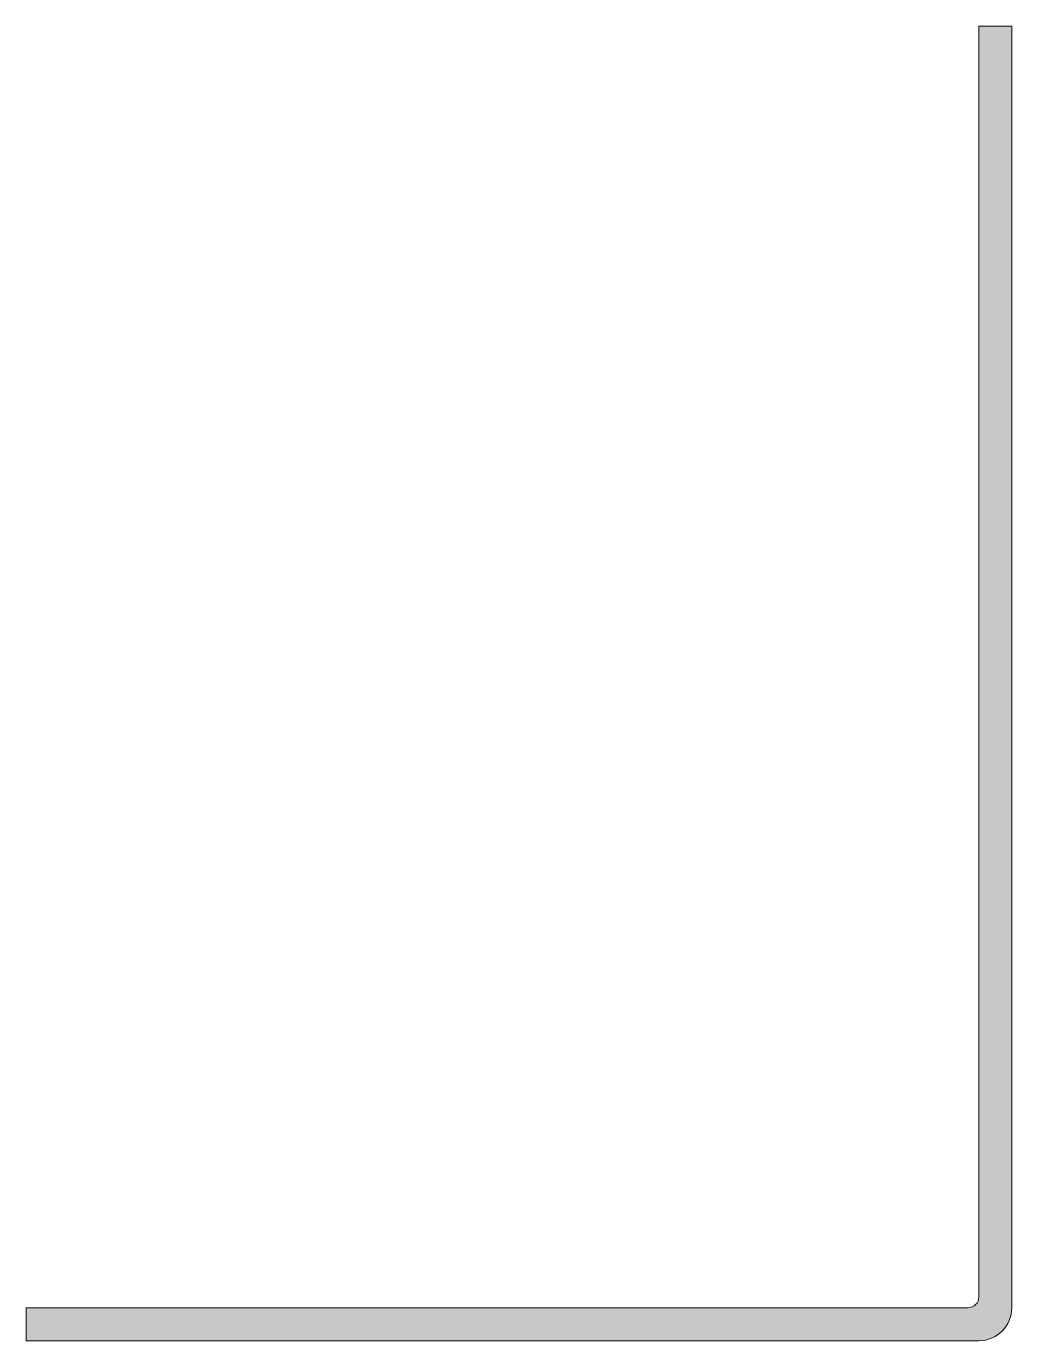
# Model space of a CAD drawing. Header units: metres. Extents: x -82 to 8, y -4 to 116.
import ezdxf

# ---------------------------------------------------------------- set-up
doc = ezdxf.new("R2010")
doc.units = ezdxf.units.M
doc.layers.add('A-DETL-GENF', color=92, linetype='Continuous', lineweight=18)

# ---------------------------------------------------------------- blocks, each defined once
blk = doc.blocks.new('21 stalen latei - type B 90x120x3-1507883-00_0 Basismaterialen')
at = {"layer": 'A-DETL-GENF'}
blk.add_hatch(color=256, dxfattribs=at).paths.add_polyline_path([(-82, -4), (5, -4), (5.78, -3.9), (6.5, -3.6), (7.12, -3.12), (7.6, -2.5), (7.9, -1.78), (8, -1), (8, 116), (5, 116), (4.97, -0.26), (4.87, -0.5), (4.71, -0.71), (4.5, -0.87), (4.26, -0.97), (4, -1), (-82, -1)])
for p, q in [((8, 116), (5, 116)), ((5, 116), (5, 0)), ((8, -1), (8, 116)), ((4, -1), (-82, -1)), ((-82, -1), (-82, -4)), ((-82, -4), (5, -4))]:
    blk.add_line(p, q, dxfattribs=at)
for centre, radius in [((4, 0), 1), ((5, -1), 3)]:
    blk.add_arc(centre, radius, 270, 0, dxfattribs=at)

msp = doc.modelspace()

# ---------------------------------------------------------------- block references
msp.add_blockref('21 stalen latei - type B 90x120x3-1507883-00_0 Basismaterialen', (0, 0))

doc.saveas('drawing.dxf')
